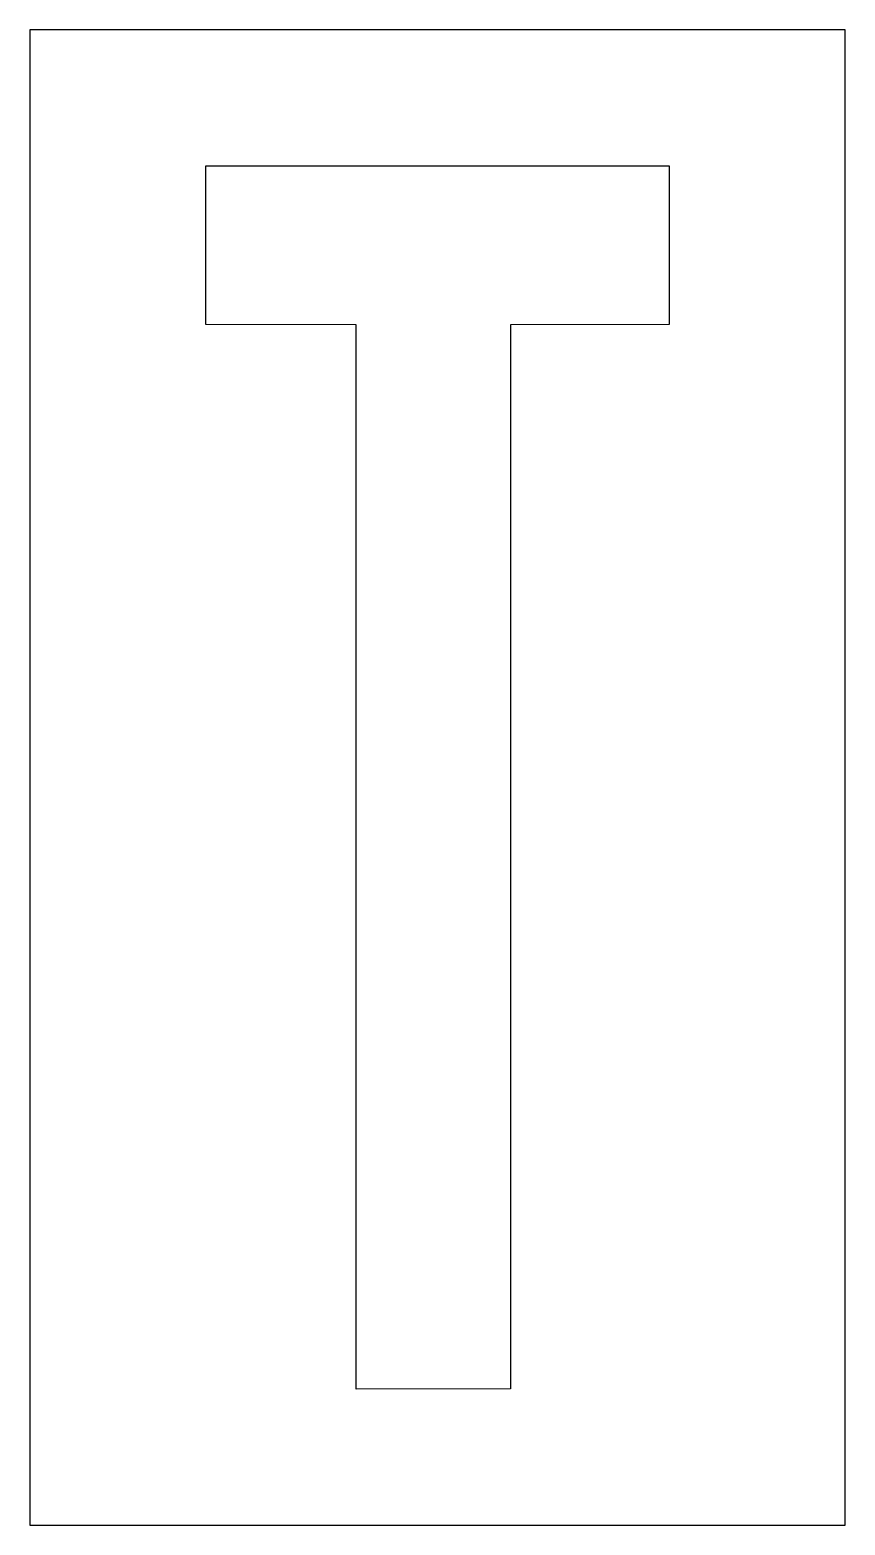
# Model space of a CAD drawing. Extents: x 0 to 12, y 0 to 22.
import ezdxf

# ---------------------------------------------------------------- set-up
doc = ezdxf.new("R2010")
doc.units = 0
doc.layers.add('CUT', color=7, linetype='Continuous')
doc.layers.add('OUTSIDE', color=1, linetype='Continuous')

msp = doc.modelspace()

# ---------------------------------------------------------------- linework, layer by layer
at = {"layer": 'CUT'}
msp.add_lwpolyline([(7.0732, 17.6625), (7.0732, 2.0025), (4.8004, 2), (4.8004, 17.66), (2.5903, 17.6631), (2.5898, 20), (9.4096, 20), (9.4102, 17.6631)], close=True, dxfattribs=at)
at = {"layer": 'OUTSIDE'}
msp.add_lwpolyline([(0, 0), (12, 0), (12, 22), (0, 22)], close=True, dxfattribs=at)

doc.saveas('drawing.dxf')
